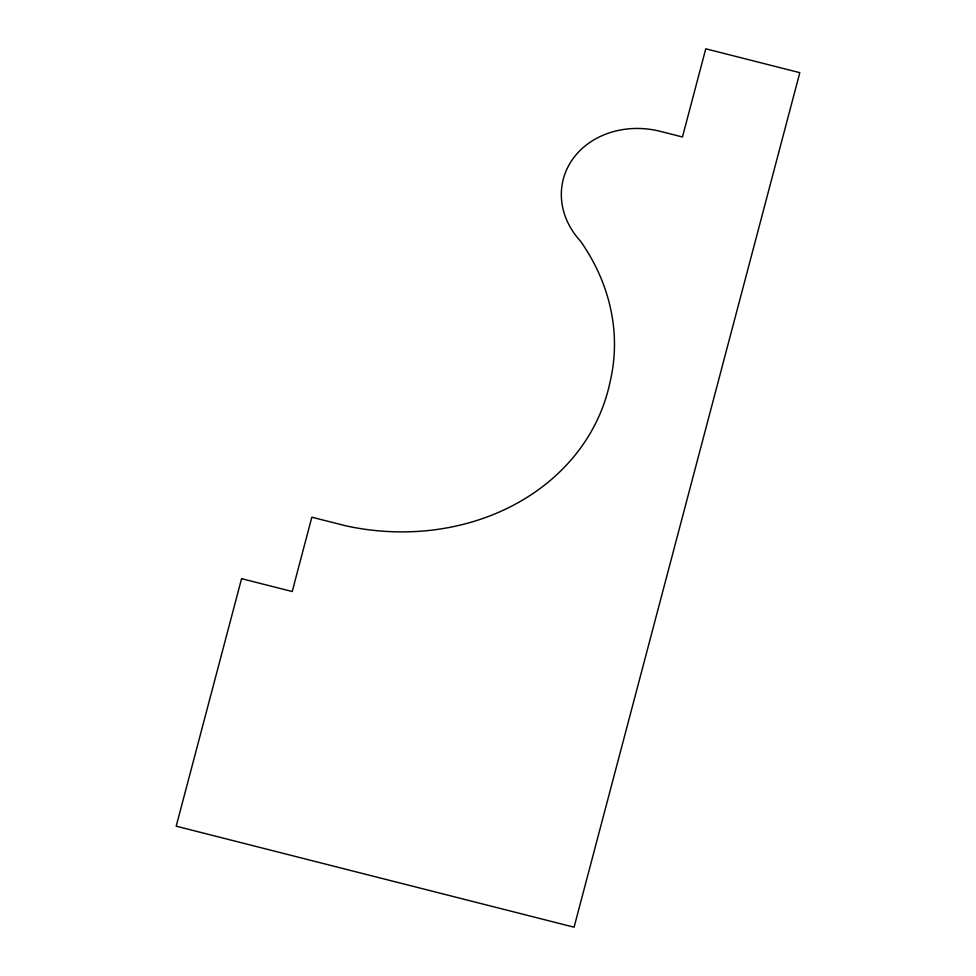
<?xml version="1.0" encoding="UTF-8"?>
<svg xmlns="http://www.w3.org/2000/svg" width="976" height="976" viewBox="0 0 976 976"><rect width="100%" height="100%" fill="white"/><g stroke="black" fill="none" stroke-linecap="round" stroke-linejoin="round"><path stroke-width="1.46" d="M241.572 578.67L176.192 826.184L574.071 927.2L799.808 72.675L705.77 48.8L682.468 136.982L660.593 131.418A81.691 70.089 12.7 0 0 573.205 158.441A81.691 70.089 12.7 0 0 580.415 241.048A217.99 187.05 12.7 0 1 610.171 381.433A228.067 195.688 12.7 0 1 346.114 525.893L311.844 517.195L292.214 591.529L241.572 578.67"/></g></svg>
